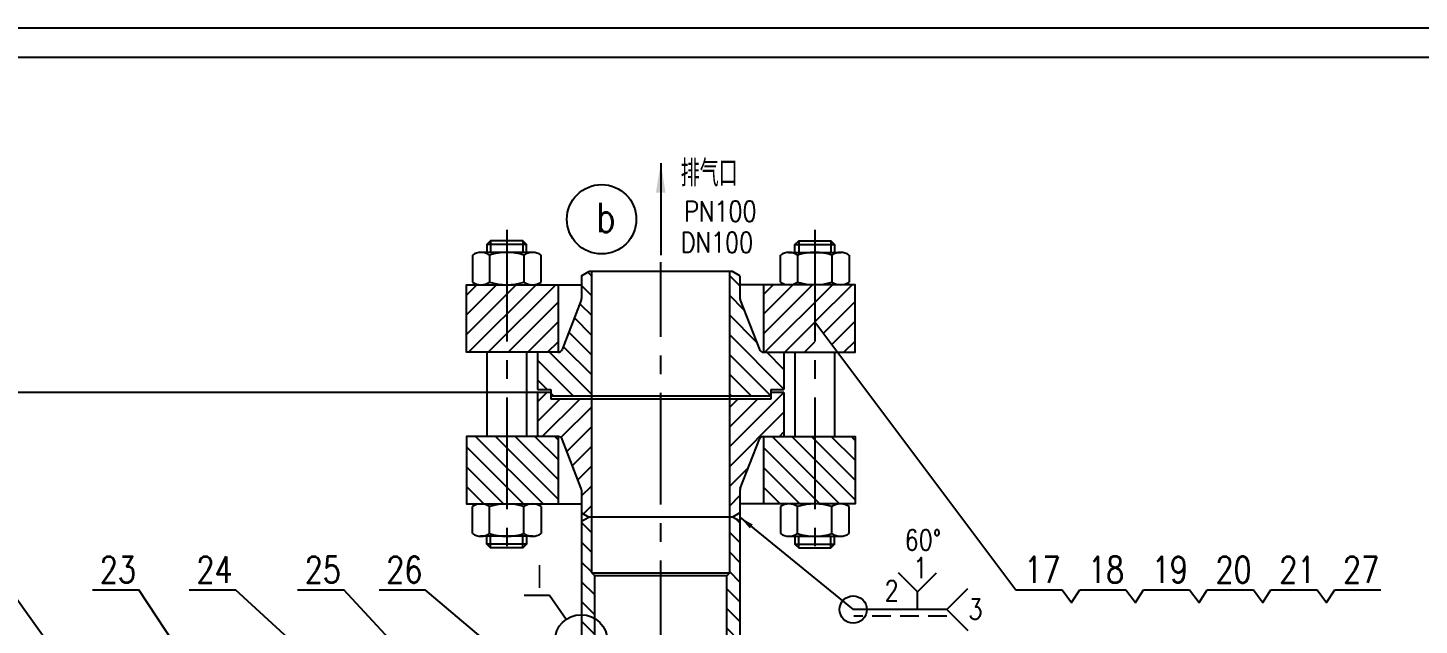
# Model space of a CAD drawing. Header units: millimetres. Extents: x 0 to 1761, y 0 to 1006.
# Drawn here: x 1042.8 to 1279.9, y 492.1 to 594 of the extents above; entities that cross this region are included whole.
import ezdxf

# ---------------------------------------------------------------- set-up
doc = ezdxf.new("R2010")
doc.units = ezdxf.units.MM
doc.linetypes.add('CENTER2', pattern=[28.575, 19.05, -3.175, 3.175, -3.175])
doc.linetypes.add('DASHED2', pattern=[9.525, 6.35, -3.175])
doc.styles.add('HZXT', font='gbenor.shx', dxfattribs={"bigfont": 'gbcbig.shx'})
doc.styles.get("Standard").update_dxf_attribs({"font": 'txt.shx', "width": 0.8, "height": 3.5})
doc.dimstyles.new('AM_GB', dxfattribs={"dimtxt": 3.5, "dimasz": 2.5, "dimexe": 1.25, "dimexo": 0, "dimgap": 1, "dimtad": 1, "dimdsep": 46, "dimtxsty": 'Standard', "dimcen": 0, "dimclrd": 4, "dimclre": 4, "dimclrt": 3, "dimadec": 0, "dimazin": 2, "dimtp": 0.1, "dimtm": 0.1, "dimtfac": 0.71, "dimtmove": 0, "dimatfit": 0, "dimfxl": 0, "dimlwd": -1, "dimlwe": -1, "dimarcsym": 0})
doc.dimstyles.new('AM_GB$7', dxfattribs={"dimtxt": 5, "dimasz": 2.5, "dimexe": 1.25, "dimexo": 0, "dimgap": 1, "dimtad": 1, "dimdsep": 46, "dimtxsty": 'Standard', "dimcen": 0, "dimclrd": 4, "dimclre": 4, "dimclrt": 3, "dimadec": 0, "dimazin": 2, "dimtp": 0.1, "dimtm": 0.1, "dimtfac": 0.71, "dimtmove": 0, "dimatfit": 0, "dimfxl": 0, "dimlwd": -1, "dimlwe": -1, "dimarcsym": 0})

# ---------------------------------------------------------------- blocks, each defined once
blk = doc.blocks.new('*D103')
at = {"color": 4, "transparency": 16777216}
for p, q in [((1129.65, 531.79), (1016.78, 531.79)), ((1018.03, 529.29), (1018.03, 134.29)), ((1098.15, 131.79), (1016.78, 131.79))]:
    blk.add_line(p, q, dxfattribs=at)
for points in [[(1017.61, 529.29), (1018.45, 529.29), (1018.03, 531.79)], [(1017.61, 134.29), (1018.45, 134.29), (1018.03, 131.79)]]:
    blk.add_solid(points, dxfattribs=at)
at = {"layer": 'Defpoints', "color": 0, "transparency": 16777216}
for p in [(1129.65, 531.79), (1018.03, 131.79), (1098.15, 131.79)]:
    blk.add_point(p, dxfattribs=at)
at = {"color": 3, "transparency": 16777216, "insert": (1015.28, 306.79), "char_height": 3.5, "attachment_point": 5, "rotation": 90}
blk.add_mtext('1600', dxfattribs=at)

msp = doc.modelspace()

# ---------------------------------------------------------------- hatches: boundary and pattern name
h = msp.add_hatch()
h.set_pattern_fill('ANSI31', color=4, scale=0.75, angle=90, style=0)
h.paths.add_polyline_path([(1183.7763, 524.2893), (1176.9013, 524.2893), (1176.9013, 512.7893), (1181.203, 512.7893, -0.0159943), (1181.3681, 512.7893), (1183.7763, 512.7893)])
h.paths.add_polyline_path([(1176.9013, 524.2893), (1168.1643, 524.2893, 0.00435036), (1168.1513, 524.2892), (1168.1513, 512.7893), (1172.4345, 512.7893, -0.0159943), (1172.5996, 512.7893), (1176.9013, 512.7893)])
h.paths.add_polyline_path([(1133.1513, 524.2892, 0.00435036), (1133.1382, 524.2893), (1124.4013, 524.2893), (1124.4013, 512.7893), (1128.703, 512.7893, -0.0159943), (1128.8681, 512.7893), (1133.1513, 512.7893)])
h.paths.add_polyline_path([(1124.4013, 524.2893), (1117.5263, 524.2893), (1117.5263, 512.7893), (1119.9345, 512.7893, -0.0159943), (1120.0996, 512.7893), (1124.4013, 512.7893)])
h.paths.add_polyline_path([(1138.9013, 552.4143), (1138.4013, 552.4143), (1137.1513, 551.6926), (1137.1513, 547.805, -0.09298947), (1137.1003, 547.5332), (1133.8372, 539.1425, -0.30931024), (1133.1382, 538.6643), (1129.6513, 538.6643), (1129.6513, 532.2893), (1131.9013, 532.2893), (1131.9013, 531.1643), (1138.9013, 531.1643)])
h.paths.add_polyline_path([(1171.6513, 538.6643), (1168.1477, 538.6643), (1168.1477, 538.6645, -0.30322986), (1167.4653, 539.1425), (1164.2023, 547.5332, -0.09298947), (1164.1513, 547.805), (1164.1513, 551.6926), (1162.9013, 552.4143), (1162.4013, 552.4143), (1162.4013, 531.1643), (1169.4013, 531.1643), (1169.4013, 532.2893), (1171.6513, 532.2893)])
h = msp.add_hatch()
h.set_pattern_fill('ANSI31', color=4, scale=0.75, style=0)
h.paths.add_polyline_path([(1183.7763, 550.1643), (1181.3681, 550.1643, -0.0159943), (1181.203, 550.1643), (1176.9013, 550.1643), (1176.9013, 543.8492), (1180.7875, 538.6643), (1183.7763, 538.6643)])
h.paths.add_polyline_path([(1168.1477, 538.6645, 0.00555899), (1168.1643, 538.6643), (1176.9013, 538.6643), (1176.9013, 550.1643), (1172.5996, 550.1643, -0.0159943), (1172.4345, 550.1643), (1168.1477, 550.1643)])
h.paths.add_polyline_path([(1124.4013, 538.6643), (1133.1382, 538.6643, 0.00555899), (1133.1549, 538.6645), (1133.1549, 550.1643), (1128.8681, 550.1643, -0.0159943), (1128.703, 550.1643), (1124.4013, 550.1643)])
h.paths.add_polyline_path([(1124.4013, 550.1643), (1120.0996, 550.1643, -0.0159943), (1119.9345, 550.1643), (1117.5263, 550.1643), (1117.5263, 538.6643), (1124.4013, 538.6643)])
h.paths.add_polyline_path([(1138.9013, 530.6643), (1131.9013, 530.6643), (1131.9013, 531.7893), (1129.6513, 531.7893), (1129.6513, 524.2893), (1133.1513, 524.2893), (1133.1513, 524.2892, -0.30455008), (1133.8372, 523.8112), (1137.1003, 515.4205, -0.09298947), (1137.1513, 515.1486), (1137.1513, 511.261), (1138.4013, 510.5393), (1138.9013, 510.5393)])
h.paths.add_polyline_path([(1168.1513, 524.2892), (1168.1513, 524.2893), (1171.6513, 524.2893), (1171.6513, 531.7893), (1169.4013, 531.7893), (1169.4013, 530.6643), (1162.4013, 530.6643), (1162.4013, 510.5393), (1162.9013, 510.5393), (1164.1513, 511.261), (1164.1513, 515.1486, -0.09298947), (1164.2023, 515.4205), (1167.4653, 523.8112, -0.30455008)])
h = msp.add_hatch()
h.set_pattern_fill('ANSI31', color=4, scale=0.75, angle=90, style=0)
h.paths.add_polyline_path([(1164.1513, 509.8176), (1162.9013, 510.5393), (1162.4013, 510.5393), (1162.4013, 501.0393), (1161.9013, 500.5393), (1161.9013, 431.7893), (1164.1513, 431.7893)])
h.paths.add_polyline_path([(1164.1513, 431.7893), (1161.9013, 431.7893), (1161.9013, 420.9143), (1162.6513, 420.9143), (1164.1513, 422.702)])
h.paths.add_polyline_path([(1139.4013, 431.7893), (1137.1513, 431.7893), (1137.1513, 422.702), (1138.6513, 420.9143), (1139.4013, 420.9143)])
h.paths.add_polyline_path([(1139.4013, 473.7164), (1137.1513, 475.6167), (1137.1513, 431.7893), (1139.4013, 431.7893)])
h.paths.add_polyline_path([(1139.4013, 485.5613, -0.13270114), (1137.1513, 484.9153), (1137.1513, 475.6167), (1139.4013, 473.7164)])
h.paths.add_polyline_path([(1139.4013, 493.2437, 0.13270114), (1137.1513, 493.8897), (1137.1513, 484.9153, 0.13270114), (1139.4013, 485.5613)])
h.paths.add_polyline_path([(1139.4013, 500.5393), (1138.9013, 501.0393), (1138.9013, 510.5393), (1138.4013, 510.5393), (1137.1513, 509.8176), (1137.1513, 493.8897, -0.13270114), (1139.4013, 493.2437)])

# ---------------------------------------------------------------- linework, layer by layer
at = {"color": 4, "linetype": 'ByBlock'}
for p, q in [((1121.6563, 557.6568), (1121.6563, 555.6768)), ((1127.1463, 557.6568), (1127.1463, 555.6768)), ((1174.1563, 557.6568), (1174.1563, 555.6768)), ((1179.6463, 557.6568), (1179.6463, 555.6768)), ((1121.6563, 505.2968), (1121.6563, 507.2768)), ((1127.1463, 505.2968), (1127.1463, 507.2768)), ((1174.1563, 505.2968), (1174.1563, 507.2768)), ((1179.6463, 505.2968), (1179.6463, 507.2768))]:
    msp.add_line(p, q, dxfattribs=at)
at = {"color": 1, "linetype": 'CENTER2'}
for p, q in [((1124.4013, 559.528), (1124.4013, 503.5222)), ((1176.9013, 559.528), (1176.9013, 503.5222)), ((1150.6513, 484.1095), (1150.6513, 553.9949))]:
    msp.add_line(p, q, dxfattribs=at)
for p, q in [((1121.4784, 555.2247), (1121.4784, 550.6165)), ((1127.3241, 555.2247), (1127.3241, 550.6165)), ((1173.9784, 555.2247), (1173.9784, 550.6165)), ((1179.8241, 555.2247), (1179.8241, 550.6165)), ((1133.1549, 550.1643), (1133.1549, 538.6645)), ((1137.1513, 551.6926), (1138.4013, 552.4143)), ((1137.1513, 551.6926), (1137.1513, 547.805)), ((1162.9013, 552.4143), (1138.4013, 552.4143)), ((1138.9013, 501.0393), (1138.9013, 552.4143)), ((1162.4013, 501.0393), (1162.4013, 552.4143)), ((1164.1513, 551.6926), (1162.9013, 552.4143)), ((1164.1513, 551.6926), (1164.1513, 547.805)), ((1168.1477, 550.1643), (1168.1477, 538.6645)), ((1137.1003, 547.5332), (1133.8372, 539.1425)), ((1164.2023, 547.5332), (1167.4653, 539.1425)), ((1121.0263, 538.6643), (1121.0263, 524.2893)), ((1127.7763, 538.6643), (1127.7763, 524.2893)), ((1129.6513, 538.6643), (1129.6513, 532.2893)), ((1171.6513, 538.6643), (1171.6513, 532.2893)), ((1173.5263, 538.6643), (1173.5263, 524.2893)), ((1180.2763, 538.6643), (1180.2763, 524.2893)), ((1129.6513, 532.2893), (1131.9013, 532.2893)), ((1131.9013, 531.7893), (1129.6513, 531.7893)), ((1129.6513, 531.7893), (1129.6513, 524.2893)), ((1131.9013, 532.2893), (1131.9013, 530.6643)), ((1169.4013, 532.2893), (1171.6513, 532.2893)), ((1169.4013, 532.2893), (1169.4013, 530.6643)), ((1171.6513, 531.7893), (1169.4013, 531.7893)), ((1171.6513, 531.7893), (1171.6513, 524.2893)), ((1169.4013, 531.1643), (1131.9013, 531.1643)), ((1169.4013, 530.6643), (1131.9013, 530.6643)), ((1133.1513, 524.2893), (1133.1513, 512.7893)), ((1168.1513, 524.2893), (1168.1513, 512.7893)), ((1137.1003, 515.4205), (1133.8372, 523.8112)), ((1164.2023, 515.4205), (1167.4653, 523.8112)), ((1137.1513, 515.1486), (1137.1513, 420.3285)), ((1164.1513, 515.1486), (1164.1513, 420.3285)), ((1121.4784, 507.729), (1121.4784, 512.3372)), ((1127.3241, 507.729), (1127.3241, 512.3372)), ((1173.9784, 507.729), (1173.9784, 512.3372)), ((1179.8241, 507.729), (1179.8241, 512.3372)), ((1137.1513, 511.261), (1138.4013, 510.5393)), ((1137.1513, 509.8176), (1138.4013, 510.5393)), ((1162.9013, 510.5393), (1138.4013, 510.5393)), ((1164.1513, 511.261), (1162.9013, 510.5393)), ((1164.1513, 509.8176), (1162.9013, 510.5393)), ((1139.4013, 500.5393), (1138.9013, 501.0393)), ((1138.9013, 501.0393), (1162.4013, 501.0393)), ((1139.4013, 420.9143), (1139.4013, 500.5393)), ((1161.9013, 500.5393), (1139.4013, 500.5393)), ((1161.9013, 500.5393), (1162.4013, 501.0393)), ((1161.9013, 420.9143), (1161.9013, 500.5393)), ((1194.4094, 497.7805), (1191.1566, 501.0333)), ((1194.4094, 497.7805), (1197.6622, 501.0333)), ((1194.4094, 494.784), (1194.4094, 497.7805))]:
    msp.add_line(p, q)
at = {"color": 4}
for p, q in [((1176.9013, 543.8492), (1211.1812, 498.1143)), ((1078.0751, 444.5855), (1039.7901, 498.1143)), ((1053.8188, 498.1143), (1061.6859, 498.1143)), ((1101.466, 438.0393), (1061.6859, 498.1143)), ((1070.2879, 498.1143), (1078.155, 498.1143)), ((1113.7763, 465.5614), (1078.155, 498.1143)), ((1088.7547, 498.1143), (1096.6218, 498.1143)), ((1114.5385, 478.8484), (1096.6218, 498.1143)), ((1102.6466, 498.1143), (1110.5137, 498.1143)), ((1140.8843, 472.4638), (1110.5137, 498.1143)), ((1199.3888, 494.7615), (1202.9603, 498.333)), ((1211.1812, 498.1143), (1219.0483, 498.1143)), ((1222.0483, 498.1143), (1229.9154, 498.1143)), ((1232.9154, 498.1143), (1240.7825, 498.1143)), ((1243.7825, 498.1143), (1251.6496, 498.1143)), ((1254.6496, 498.1143), (1262.5167, 498.1143)), ((1265.5167, 498.1143), (1273.3838, 498.1143)), ((1127.3965, 497.2344), (1131.6999, 497.2344)), ((1131.6999, 497.2344), (1134.5395, 493.1014)), ((1199.3888, 494.7615), (1183.4575, 494.7615)), ((1199.3888, 494.7615), (1202.9603, 491.19))]:
    msp.add_line(p, q, dxfattribs=at)
at = {"color": 6, "linetype": 'DASHED2', "ltscale": 0.5}
msp.add_line((1199.3888, 493.634), (1183.5417, 493.634), dxfattribs=at)
at = {"color": 4}
msp.add_lwpolyline([(920, 594), (1761, 594), (1761, 0), (920, 0)], close=True, dxfattribs=at)
msp.add_lwpolyline([(945, 589), (1756, 589), (1756, 5), (945, 5)], close=True)
for points in [[(1127.7763, 555.6768), (1127.7763, 557.0268), (1127.1463, 557.6568), (1121.6563, 557.6568), (1121.0263, 557.0268), (1121.0263, 555.6768)], [(1173.5263, 555.6768), (1173.5263, 557.0268), (1174.1563, 557.6568), (1179.6463, 557.6568), (1180.2763, 557.0268), (1180.2763, 555.6768)], [(1118.5556, 555.2247), (1118.5556, 550.6165)], [(1128.8681, 555.6768), (1119.9345, 555.6768)], [(1127.7763, 557.0268), (1121.0263, 557.0268)], [(1130.247, 550.6165), (1130.247, 555.2247)], [(1171.0556, 550.6165), (1171.0556, 555.2247)], [(1172.4345, 555.6768), (1181.3681, 555.6768)], [(1173.5263, 557.0268), (1180.2763, 557.0268)], [(1182.747, 555.2247), (1182.747, 550.6165)], [(1133.1382, 538.6643), (1117.5263, 538.6643), (1117.5263, 550.1643), (1137.1513, 550.1643)], [(1168.1643, 538.6643), (1183.7763, 538.6643), (1183.7763, 550.1643), (1164.1513, 550.1643)], [(1133.3218, 524.2893), (1117.5263, 524.2893), (1117.5263, 512.7893), (1137.1513, 512.7893)], [(1167.9807, 524.2893), (1183.7763, 524.2893), (1183.7763, 512.7893), (1164.1513, 512.7893)], [(1118.5556, 507.729), (1118.5556, 512.3372)], [(1130.247, 512.3372), (1130.247, 507.729)], [(1171.0556, 512.3372), (1171.0556, 507.729)], [(1182.747, 507.729), (1182.747, 512.3372)], [(1128.8681, 507.2768), (1119.9345, 507.2768)], [(1127.7763, 507.2768), (1127.7763, 505.9268), (1127.1463, 505.2968), (1121.6563, 505.2968), (1121.0263, 505.9268), (1121.0263, 507.2768)], [(1127.7763, 505.9268), (1121.0263, 505.9268)], [(1172.4345, 507.2768), (1181.3681, 507.2768)], [(1173.5263, 507.2768), (1173.5263, 505.9268), (1174.1563, 505.2968), (1179.6463, 505.2968), (1180.2763, 505.9268), (1180.2763, 507.2768)], [(1173.5263, 505.9268), (1180.2763, 505.9268)]]:
    msp.add_lwpolyline(points)
for points in [[(1219.0483, 498.1143), (1220.6696, 495.993), (1222.0483, 498.1143)], [(1229.9154, 498.1143), (1231.5367, 495.993), (1232.9154, 498.1143)], [(1240.7825, 498.1143), (1242.4038, 495.993), (1243.7825, 498.1143)], [(1251.6496, 498.1143), (1253.2709, 495.993), (1254.6496, 498.1143)], [(1262.5167, 498.1143), (1264.138, 495.993), (1265.5167, 498.1143)]]:
    msp.add_lwpolyline(points, dxfattribs=at)
for centre, radius in [((1140.5669, 561.338), 5.9132), ((1137.0807, 489.4025), 4.4877)]:
    msp.add_circle(centre, radius, dxfattribs=at)
msp.add_circle((1183.4575, 494.7615), 2.3227)
for centre, radius, start, end in [((1120.017, 553.0966), 2.5816, 55.521282, 124.478718), ((1124.4013, 546.004), 9.6728, 72.412046, 107.587954), ((1128.7855, 553.0966), 2.5816, 55.521282, 124.478718), ((1172.517, 553.0966), 2.5816, 55.521282, 124.478718), ((1176.9013, 546.004), 9.6728, 72.412046, 107.587954), ((1181.2855, 553.0966), 2.5816, 55.521282, 124.478718), ((1120.017, 552.7446), 2.5816, 235.521282, 304.478718), ((1124.4013, 559.8372), 9.6728, 252.412046, 287.587954), ((1128.7855, 552.7446), 2.5816, 235.521282, 304.478718), ((1172.517, 552.7446), 2.5816, 235.521282, 304.478718), ((1176.9013, 559.8372), 9.6728, 252.412046, 287.587954), ((1181.2855, 552.7446), 2.5816, 235.521282, 304.478718), ((1136.4013, 547.805), 0.75, 338.749494, 0), ((1164.9013, 547.805), 0.75, 180, 201.250506), ((1133.1382, 539.4143), 0.75, 270, 338.749494), ((1168.1643, 539.4143), 0.75, 201.250506, 270), ((1133.1382, 523.5393), 0.75, 21.250506, 90), ((1168.1643, 523.5393), 0.75, 90, 158.749494), ((1136.4013, 515.1486), 0.75, 0, 21.250506), ((1164.9013, 515.1486), 0.75, 158.749494, 180), ((1120.017, 510.2091), 2.5816, 55.521282, 124.478718), ((1124.4013, 503.1165), 9.6728, 72.412046, 107.587954), ((1128.7855, 510.2091), 2.5816, 55.521282, 124.478718), ((1172.517, 510.2091), 2.5816, 55.521282, 124.478718), ((1176.9013, 503.1165), 9.6728, 72.412046, 107.587954), ((1181.2855, 510.2091), 2.5816, 55.521282, 124.478718), ((1120.017, 509.8571), 2.5816, 235.521282, 304.478718), ((1124.4013, 516.9497), 9.6728, 252.412046, 287.587954), ((1128.7855, 509.8571), 2.5816, 235.521282, 304.478718), ((1172.517, 509.8571), 2.5816, 235.521282, 304.478718), ((1176.9013, 516.9497), 9.6728, 252.412046, 287.587954), ((1181.2855, 509.8571), 2.5816, 235.521282, 304.478718)]:
    msp.add_arc(centre, radius, start, end)

# ---------------------------------------------------------------- texts
at = {"color": 3, "style": 'HZXT'}
for s, p in [('排气口', (1154.0362, 566.9314)), ('Ⅰ', (1128.3703, 498.0051))]:
    msp.add_text(s, height=4.5, dxfattribs=at).set_placement(p)
at = {"color": 3, "width": 0.8}
for s, height, p in [('PN100', 3.5, (1154.6195, 560.9554)), ('b', 5, (1139.7014, 559.1446)), ('DN100', 3.5, (1154.0439, 555.6475)), ('60%%d', 3.5, (1192.2143, 504.8818)), ('23', 4.5, (1055.0353, 499.3269)), ('24', 4.5, (1071.5043, 499.3269)), ('25', 4.5, (1089.9711, 499.3269)), ('26', 4.5, (1103.863, 499.3269)), ('1', 3.5, (1193.7043, 500.132)), ('17', 4.5, (1212.5963, 499.3269)), ('18', 4.5, (1223.4634, 499.3269)), ('19', 4.5, (1234.3305, 499.3269)), ('20', 4.5, (1245.1976, 499.3269)), ('21', 4.5, (1256.0647, 499.3269)), ('27', 4.5, (1266.9318, 499.3269)), ('2', 3.5, (1188.8213, 496.2312)), ('3', 3.5, (1203.079, 493.077))]:
    msp.add_text(s, height=height, dxfattribs=at).set_placement(p)

# ---------------------------------------------------------------- dimensions: what is measured, and where the dimension line sits
at = {"color": 4}
dim = msp.add_linear_dim(base=(1018.0314, 131.7893), p1=(1129.6513, 531.7893), p2=(1098.1513, 131.7893), angle=90, dimstyle='AM_GB', override={"dimlfac": 4}, dxfattribs=at)
dim.commit()
dim.dimension.update_dxf_attribs({"geometry": '*D103', "text_midpoint": (1018.0314, 306.7893), "dimtype": 160})

# ---------------------------------------------------------------- leaders
msp.add_leader([(1150.6513, 570.8982), (1150.6513, 555.2412)], dimstyle='AM_GB$7', override={"dimasz": 5, "dimgap": 1.5, "dimtad": 0}, dxfattribs=at)
msp.add_leader([(1164.1513, 510.5207), (1183.4575, 494.7615)], dimstyle='AM_GB$7', override={"dimgap": 1.5, "dimtad": 0})

doc.saveas('drawing.dxf')
